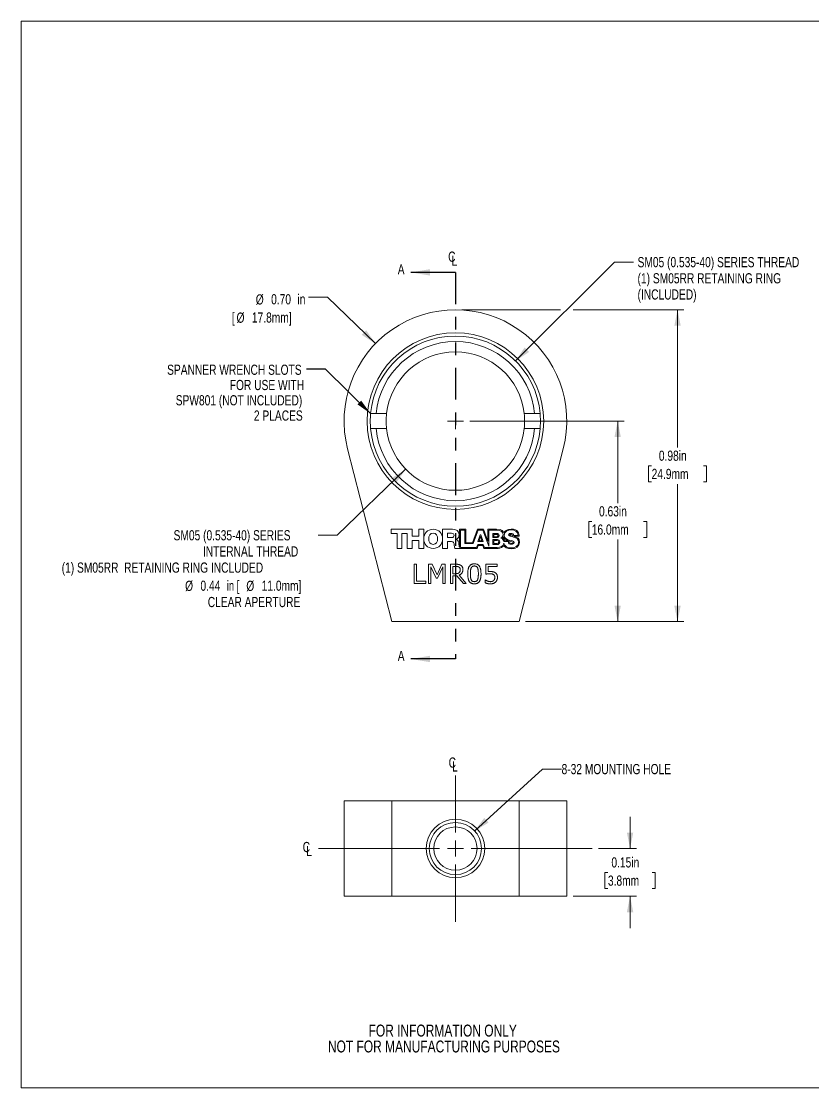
# Model space of a CAD drawing. Header units: inches. Extents: x 0.1 to 10.9, y 0.1 to 8.4.
# Drawn here: x 0.06 to 6.28, y 0.06 to 8.44 of the extents above; entities that cross this region are included whole.
import ezdxf

# ---------------------------------------------------------------- set-up
doc = ezdxf.new("R2010")
doc.units = ezdxf.units.IN
doc.header["$MEASUREMENT"] = 0
doc.linetypes.add('PHANTOM', pattern=[0.5, 0.25, -0.05, 0.05, -0.05, 0.05, -0.05])
doc.styles.add('SLDTEXTSTYLE0', font='TXT', dxfattribs={"width": 0.75})
doc.styles.add('SLDTEXTSTYLE3', font='TXT', dxfattribs={"width": 0.6875})
doc.dimstyles.new('SLDDIMSTYLE0', dxfattribs={"dimtxt": 0.08, "dimasz": 0.125, "dimexe": 0, "dimexo": 0.0625, "dimgap": 0.02, "dimtad": 0, "dimtih": 1, "dimtoh": 1, "dimlfac": 0.4, "dimrnd": 1e-09, "dimdsep": 46, "dimtxsty": 'SLDTEXTSTYLE0', "dimsah": 1, "dimcen": 0.09, "dimadec": 0, "dimazin": 2, "dimtfac": 1, "dimtofl": 0, "dimtmove": 0, "dimatfit": 3, "dimfxl": 1, "dimfrac": 2, "dimtolj": 1, "dimtzin": 12, "dimarcsym": 0})
doc.dimstyles.new('SLDDIMSTYLE1', dxfattribs={"dimtxt": 0.08, "dimasz": 0.125, "dimexe": 0, "dimexo": 0.0625, "dimgap": 0.02, "dimtad": 0, "dimtih": 1, "dimtoh": 1, "dimlfac": 0.4, "dimrnd": 1e-09, "dimzin": 12, "dimdsep": 46, "dimtxsty": 'SLDTEXTSTYLE0', "dimsah": 1, "dimcen": 0, "dimadec": 0, "dimazin": 3, "dimtfac": 1, "dimtofl": 0, "dimtmove": 0, "dimatfit": 3, "dimfxl": 1, "dimfrac": 2, "dimtolj": 1, "dimtzin": 12, "dimarcsym": 0})
doc.dimstyles.new('SLDDIMSTYLE2', dxfattribs={"dimtxt": 0.08, "dimasz": 0.125, "dimexe": 0, "dimexo": 0.0625, "dimgap": 0.02, "dimtad": 0, "dimtih": 1, "dimtoh": 1, "dimlfac": 0.4, "dimrnd": 1e-09, "dimzin": 0, "dimdsep": 46, "dimtxsty": 'SLDTEXTSTYLE0', "dimsah": 1, "dimcen": 0, "dimadec": 0, "dimazin": 0, "dimtfac": 1, "dimtofl": 0, "dimtmove": 0, "dimatfit": 3, "dimfxl": 1, "dimfrac": 2, "dimtolj": 1, "dimtzin": 12, "dimarcsym": 0})
doc.dimstyles.new('SLDDIMSTYLE3', dxfattribs={"dimtxt": 0.08, "dimasz": 0.125, "dimexe": 0, "dimexo": 0.0625, "dimgap": 0.02, "dimtad": 0, "dimtih": 1, "dimtoh": 1, "dimlfac": 0.4, "dimrnd": 1e-09, "dimdsep": 46, "dimtxsty": 'SLDTEXTSTYLE0', "dimsah": 1, "dimcen": 0, "dimadec": 0, "dimazin": 2, "dimtfac": 1, "dimtofl": 0, "dimtmove": 0, "dimatfit": 3, "dimfxl": 1, "dimfrac": 2, "dimtolj": 1, "dimtzin": 12, "dimarcsym": 0})
doc.dimstyles.new('SLDDIMSTYLE4', dxfattribs={"dimtxt": 0.18, "dimasz": 0.125, "dimexe": 0, "dimexo": 0.0625, "dimgap": 0, "dimtad": 0, "dimtih": 1, "dimtoh": 1, "dimdec": 0, "dimrnd": 1e-09, "dimzin": 0, "dimdsep": 46, "dimtxsty": 'Standard', "dimsah": 1, "dimcen": 0.09, "dimadec": 0, "dimazin": 0, "dimtfac": 0.125, "dimtdec": 0, "dimtofl": 0, "dimtmove": 0, "dimatfit": 3, "dimfxl": 1, "dimfrac": 2, "dimtolj": 1, "dimtzin": 0, "dimarcsym": 0})
doc.dimstyles.new('SLDDIMSTYLE5', dxfattribs={"dimtxt": 0.08, "dimasz": 0.125, "dimexe": 0, "dimexo": 0.0625, "dimgap": 0.02, "dimtad": 0, "dimtih": 1, "dimtoh": 1, "dimlfac": 0.4, "dimrnd": 1e-09, "dimzin": 12, "dimdsep": 46, "dimtxsty": 'SLDTEXTSTYLE0', "dimsah": 1, "dimcen": 0, "dimadec": 0, "dimazin": 3, "dimtfac": 1, "dimtofl": 0, "dimtmove": 0, "dimatfit": 3, "dimfxl": 1, "dimfrac": 2, "dimtolj": 1, "dimtzin": 12, "dimarcsym": 0})
doc.dimstyles.new('SLDDIMSTYLE6', dxfattribs={"dimtxt": 0.08, "dimasz": 0.125, "dimexe": 0, "dimexo": 0.0625, "dimgap": 0.02, "dimtad": 0, "dimtih": 1, "dimtoh": 1, "dimlfac": 0.4, "dimrnd": 1e-09, "dimdsep": 46, "dimtxsty": 'SLDTEXTSTYLE0', "dimsah": 1, "dimcen": 0.09, "dimadec": 0, "dimazin": 2, "dimtfac": 1, "dimtmove": 0, "dimatfit": 0, "dimfxl": 1, "dimfrac": 2, "dimtolj": 1, "dimtzin": 12, "dimarcsym": 0})

# ---------------------------------------------------------------- blocks, each defined once
blk = doc.blocks.new('SW_NOTE_2')
at = {"color": 0, "linetype": 'Continuous', "lineweight": 0, "char_height": 0.09375, "attachment_point": 2, "style": 'SLDTEXTSTYLE0'}
for s, insert in [('FOR INFORMATION ONLY', (0.7397, 0.1209)), ('NOT FOR MANUFACTURING PURPOSES', (0.7493, -0.0041))]:
    blk.add_mtext(s, dxfattribs=dict(at, insert=insert))
blk = doc.blocks.new('_D')
at = {"color": 8, "linetype": 'Continuous', "lineweight": 0}
for p, q in [((3.583, 5.2981), (4.7955, 5.2981)), ((4.7455, 5.2981), (4.7455, 4.6545)), ((4.5421, 4.51), (4.5177, 4.51)), ((4.5177, 4.51), (4.5177, 4.383)), ((4.949, 4.51), (4.9733, 4.51)), ((4.9733, 4.51), (4.9733, 4.383)), ((4.5177, 4.383), (4.5421, 4.383)), ((4.7455, 3.7231), (4.7455, 4.3668)), ((4.9733, 4.383), (4.949, 4.383)), ((4.0205, 3.7231), (4.7955, 3.7231))]:
    blk.add_line(p, q, dxfattribs=at)
for points in [[(4.7455, 5.2981), (4.7205, 5.1731), (4.7705, 5.1731)], [(4.7455, 3.7231), (4.7705, 3.8481), (4.7205, 3.8481)]]:
    blk.add_solid(points, dxfattribs=at)
at = {"color": 8, "linetype": 'Continuous', "lineweight": 0, "char_height": 0.08, "attachment_point": 1, "style": 'SLDTEXTSTYLE0'}
for s, insert in [('0.63in', (4.5989, 4.6294)), ('16.0mm', (4.5421, 4.4862))]:
    blk.add_mtext(s, dxfattribs=dict(at, insert=insert))
blk = doc.blocks.new('_D_1')
at = {"color": 8, "linetype": 'Continuous', "lineweight": 0}
for p, q in [((3.5205, 6.1731), (4.2955, 6.1731)), ((4.3955, 6.1731), (5.2655, 6.1731)), ((5.2155, 6.1731), (5.2155, 5.0915)), ((5.0121, 4.947), (4.9877, 4.947)), ((4.9877, 4.947), (4.9877, 4.82)), ((5.419, 4.947), (5.4433, 4.947)), ((5.4433, 4.947), (5.4433, 4.82)), ((4.9877, 4.82), (5.0121, 4.82)), ((5.2155, 3.7231), (5.2155, 4.8038)), ((5.4433, 4.82), (5.419, 4.82)), ((4.0205, 3.7231), (5.2655, 3.7231))]:
    blk.add_line(p, q, dxfattribs=at)
for points in [[(5.2155, 6.1731), (5.1905, 6.0481), (5.2405, 6.0481)], [(5.2155, 3.7231), (5.2405, 3.8481), (5.1905, 3.8481)]]:
    blk.add_solid(points, dxfattribs=at)
at = {"color": 8, "linetype": 'Continuous', "lineweight": 0, "char_height": 0.08, "attachment_point": 1, "style": 'SLDTEXTSTYLE0'}
for s, insert in [('0.98in', (5.0689, 5.0664)), ('24.9mm', (5.0121, 4.9231))]:
    blk.add_mtext(s, dxfattribs=dict(at, insert=insert))
blk = doc.blocks.new('_D_2')
at = {"color": 8, "linetype": 'Continuous', "lineweight": 0}
for p, q in [((3.9434, 5.771), (4.7204, 6.548)), ((4.7204, 6.548), (4.8704, 6.548))]:
    blk.add_line(p, q, dxfattribs=at)
blk.add_solid([(3.9434, 5.771), (4.0494, 5.8417), (4.0141, 5.8771)], dxfattribs=at)
at = {"color": 8, "linetype": 'Continuous', "lineweight": 0, "char_height": 0.08, "attachment_point": 1, "style": 'SLDTEXTSTYLE0'}
for s, insert in [('SM05 (0.535-40) SERIES THREAD', (4.9016, 6.5876)), ('(1) SM05RR RETAINING RING', (4.9016, 6.4606)), ('(INCLUDED)', (4.9016, 6.3336))]:
    blk.add_mtext(s, dxfattribs=dict(at, insert=insert))
blk = doc.blocks.new('_D_3')
at = {"color": 8, "linetype": 'Continuous', "lineweight": 0}
for p, q in [((2.4659, 6.2715), (2.3159, 6.2715)), ((2.8421, 5.907), (2.4659, 6.2715))]:
    blk.add_line(p, q, dxfattribs=at)
blk.add_solid([(2.8421, 5.907), (2.7697, 6.0119), (2.7349, 5.976)], dxfattribs=at)
at = {"color": 8, "linetype": 'Continuous', "lineweight": 0, "char_height": 0.08, "attachment_point": 1, "style": 'SLDTEXTSTYLE0'}
for s, insert in [('%%c', (1.902, 6.2946)), ('0.70', (2.0227, 6.2959)), ('in', (2.2296, 6.2959)), ('[', (1.7135, 6.1524)), ('%%c', (1.7509, 6.1512)), ('17.8mm]', (1.8716, 6.1524))]:
    blk.add_mtext(s, dxfattribs=dict(at, insert=insert))
blk = doc.blocks.new('_D_4')
at = {"color": 8, "linetype": 'Continuous', "lineweight": 0}
for p, q in [((3.0795, 4.9203), (2.5426, 4.4014)), ((2.5426, 4.4014), (2.3926, 4.4014))]:
    blk.add_line(p, q, dxfattribs=at)
blk.add_solid([(3.0795, 4.9203), (2.9722, 4.8514), (3.007, 4.8155)], dxfattribs=at)
at = {"color": 8, "linetype": 'Continuous', "lineweight": 0, "char_height": 0.08, "attachment_point": 1}
for s, insert, style in [('SM05 (0.535-40) SERIES', (1.2562, 4.4411), 'SLDTEXTSTYLE0'), ('INTERNAL THREAD', (1.487, 4.3141), 'SLDTEXTSTYLE0'), ('(1) SM05RR  RETAINING RING INCLUDED', (0.3773, 4.1871), 'SLDTEXTSTYLE0'), ('%%c', (1.3467, 4.0436), 'SLDTEXTSTYLE0'), ('0.44', (1.4673, 4.0448), 'SLDTEXTSTYLE0'), ('in [', (1.6742, 4.0448), 'SLDTEXTSTYLE3'), ('%%c', (1.8276, 4.0436), 'SLDTEXTSTYLE0'), ('11.0mm]', (1.9482, 4.0448), 'SLDTEXTSTYLE0'), ('CLEAR APERTURE', (1.5249, 3.9166), 'SLDTEXTSTYLE0')]:
    blk.add_mtext(s, dxfattribs=dict(at, insert=insert, style=style))
blk = doc.blocks.new('SW_SYMBOL_MOD_CL')
at = {"color": 0, "linetype": 'Continuous', "lineweight": 0, "char_height": 30.8, "attachment_point": 5, "style": 'SLDTEXTSTYLE0'}
for s, insert in [('C', (15.7, 23.6)), ('L', (23.6, 11.8))]:
    blk.add_mtext(s, dxfattribs=dict(at, insert=insert))
blk = doc.blocks.new('SW_NOTE_3')
at = {"color": 0, "linetype": 'Continuous', "lineweight": 0, "char_height": 0.08, "attachment_point": 3, "style": 'SLDTEXTSTYLE0'}
for s, insert in [('SPANNER WRENCH SLOTS', (-0.0382, 0.0347)), ('FOR USE WITH', (-0.0186, -0.0853)), ('SPW801 (NOT INCLUDED)', (-0.0332, -0.2053)), ('2 PLACES', (-0.0296, -0.3253))]:
    blk.add_mtext(s, dxfattribs=dict(at, insert=insert))
blk = doc.blocks.new('SW_CENTERMARKSYMBOL_0')
at = {"color": 0, "linetype": 'Continuous', "lineweight": 0}
for q in [(-0.0625, 0), (0, 0.0625), (0, -0.0625), (0.0625, 0)]:
    blk.add_line((0, 0), q, dxfattribs=at)
blk = doc.blocks.new('_D_5')
at = {"color": 8, "linetype": 'Continuous', "lineweight": 0}
for p, q in [((3.6219, 2.0774), (4.1546, 2.5641)), ((4.1546, 2.5641), (4.3046, 2.5641))]:
    blk.add_line(p, q, dxfattribs=at)
blk.add_solid([(3.6219, 2.0774), (3.731, 2.1432), (3.6973, 2.1801)], dxfattribs=at)
at = {"color": 8, "linetype": 'Continuous', "lineweight": 0, "insert": (4.3046, 2.6037), "char_height": 0.08, "attachment_point": 1, "style": 'SLDTEXTSTYLE0'}
blk.add_mtext('8-32 MOUNTING HOLE', dxfattribs=at)
blk = doc.blocks.new('_D_6')
at = {"color": 8, "linetype": 'Continuous', "lineweight": 0}
for p, q in [((4.8428, 1.9391), (4.8428, 2.1891)), ((4.5955, 1.9391), (4.8928, 1.9391)), ((4.6689, 1.751), (4.6445, 1.751)), ((4.6445, 1.751), (4.6445, 1.624)), ((5.0167, 1.751), (5.0411, 1.751)), ((5.0411, 1.751), (5.0411, 1.624)), ((4.6445, 1.624), (4.6689, 1.624)), ((5.0411, 1.624), (5.0167, 1.624)), ((4.3955, 1.5641), (4.8928, 1.5641)), ((4.8428, 1.5641), (4.8428, 1.3141))]:
    blk.add_line(p, q, dxfattribs=at)
for points in [[(4.8428, 1.9391), (4.8678, 2.0641), (4.8178, 2.0641)], [(4.8428, 1.5641), (4.8178, 1.4391), (4.8678, 1.4391)]]:
    blk.add_solid(points, dxfattribs=at)
at = {"color": 8, "linetype": 'Continuous', "lineweight": 0, "char_height": 0.08, "attachment_point": 1, "style": 'SLDTEXTSTYLE0'}
for s, insert in [('0.15in', (4.6962, 1.8703)), ('3.8mm', (4.6689, 1.7271))]:
    blk.add_mtext(s, dxfattribs=dict(at, insert=insert))
blk = doc.blocks.new('SW_CENTERMARKSYMBOL_1')
at = {"color": 0, "linetype": 'Continuous', "lineweight": 0}
for p, q in [((0, 0.125), (0, 0.575)), ((-0.125, 0), (-1.075, 0)), ((0, 0), (-0.0625, 0)), ((0, 0), (0, 0.0625)), ((0, 0), (0, -0.0625)), ((0, 0), (0.0625, 0)), ((0.125, 0), (1.075, 0)), ((0, -0.125), (0, -0.575))]:
    blk.add_line(p, q, dxfattribs=at)

msp = doc.modelspace()

# ---------------------------------------------------------------- linework, layer by layer
at = {"color": 7, "linetype": 'Continuous', "lineweight": 0}
for p, q in [((0.06, 8.44), (10.94, 8.44)), ((0.06, 8.44), (0.06, 0.06)), ((2.8478, 5.3569), (2.8043, 5.3569)), ((2.9299, 5.3569), (2.8478, 5.3569)), ((4.0932, 5.3569), (4.0111, 5.3569)), ((4.1367, 5.3569), (4.0932, 5.3569)), ((2.8043, 5.2394), (2.8478, 5.2394)), ((2.8478, 5.2394), (2.9299, 5.2394)), ((4.0111, 5.2394), (4.0932, 5.2394)), ((4.0932, 5.2394), (4.1367, 5.2394)), ((2.6228, 5.0811), (2.9705, 3.7231)), ((3.9705, 3.7231), (4.3182, 5.0811)), ((2.9667, 4.4481), (3.1308, 4.4481)), ((2.9667, 4.4145), (2.9667, 4.4481)), ((3.1308, 4.4481), (3.1308, 4.3935)), ((3.1824, 4.3935), (3.1824, 4.4481)), ((3.1824, 4.4481), (3.2217, 4.4481)), ((3.2217, 4.4481), (3.2217, 4.2981)), ((3.3701, 4.4481), (3.4469, 4.4481)), ((3.3701, 4.2981), (3.3701, 4.4481)), ((3.5529, 4.4481), (3.5019, 4.4481)), ((3.5019, 4.4481), (3.5019, 4.3052)), ((3.5529, 4.3413), (3.5529, 4.4481)), ((3.6453, 4.4481), (3.6049, 4.3413)), ((3.6916, 4.4481), (3.6453, 4.4481)), ((3.7262, 4.3547), (3.6916, 4.4481)), ((3.7924, 4.4481), (3.7262, 4.4481)), ((3.7262, 4.4481), (3.7262, 4.3547)), ((3.0116, 4.4145), (2.9667, 4.4145)), ((3.0116, 4.2981), (3.0116, 4.4145)), ((3.0508, 4.4145), (3.0508, 4.2981)), ((3.0915, 4.4145), (3.0508, 4.4145)), ((3.0915, 4.2981), (3.0915, 4.4145)), ((3.1308, 4.3935), (3.1824, 4.3935)), ((3.1308, 4.3599), (3.1308, 4.2981)), ((3.1824, 4.3599), (3.1308, 4.3599)), ((3.1824, 4.2981), (3.1824, 4.3599)), ((3.4094, 4.417), (3.4094, 4.3832)), ((3.4406, 4.417), (3.4094, 4.417)), ((3.4094, 4.3832), (3.4423, 4.3832)), ((3.476, 4.3683), (3.476, 4.3679)), ((3.5098, 4.3053), (3.5098, 4.4407)), ((3.5098, 4.4407), (3.5452, 4.4407)), ((3.5452, 4.4407), (3.5452, 4.336)), ((3.6101, 4.336), (3.6495, 4.4407)), ((3.665, 4.405), (3.6473, 4.3509)), ((3.6495, 4.4407), (3.6854, 4.4407)), ((3.6674, 4.3908), (3.6568, 4.3581)), ((3.6568, 4.3581), (3.6776, 4.3581)), ((3.665, 4.405), (3.6705, 4.405)), ((3.6776, 4.3581), (3.6674, 4.3908)), ((3.6705, 4.405), (3.6876, 4.3509)), ((3.6854, 4.4407), (3.7332, 4.3145)), ((3.7332, 4.3145), (3.7332, 4.4407)), ((3.7332, 4.4407), (3.7966, 4.4407)), ((3.7654, 4.4152), (3.7968, 4.4152)), ((3.7654, 4.3824), (3.7654, 4.4152)), ((3.7968, 4.3824), (3.7654, 4.3824)), ((3.7654, 4.3667), (3.8003, 4.3667)), ((3.7654, 4.3667), (3.7654, 4.3289)), ((3.7983, 4.3597), (3.7721, 4.3597)), ((3.7721, 4.3597), (3.7721, 4.3354)), ((3.7723, 4.408), (3.7723, 4.3891)), ((3.7942, 4.408), (3.7723, 4.408)), ((3.7723, 4.3891), (3.7942, 4.3891)), ((3.9629, 4.4001), (3.9276, 4.4001)), ((3.9292, 4.3926), (3.9705, 4.3928)), ((3.0508, 4.2981), (3.0116, 4.2981)), ((3.1308, 4.2981), (3.0915, 4.2981)), ((3.2217, 4.2981), (3.1824, 4.2981)), ((3.4094, 4.2981), (3.3701, 4.2981)), ((3.4094, 4.3528), (3.4094, 4.2981)), ((3.4391, 4.3528), (3.4094, 4.3528)), ((3.6403, 4.2981), (3.4655, 4.2981)), ((3.6351, 4.3053), (3.5098, 4.3053)), ((3.5452, 4.336), (3.6101, 4.336)), ((3.6049, 4.3413), (3.5529, 4.3413)), ((3.6454, 4.3282), (3.6351, 4.3053)), ((3.6403, 4.2981), (3.6492, 4.3203)), ((3.6892, 4.3282), (3.6454, 4.3282)), ((3.6876, 4.3509), (3.6473, 4.3509)), ((3.6492, 4.3203), (3.6856, 4.3203)), ((3.6856, 4.3203), (3.6941, 4.2981)), ((3.6993, 4.3052), (3.6892, 4.3282)), ((3.6941, 4.2981), (3.8061, 4.2981)), ((3.7983, 4.3052), (3.6993, 4.3052)), ((3.8003, 4.3289), (3.7654, 4.3289)), ((3.7721, 4.3354), (3.7983, 4.3354)), ((3.851, 4.3511), (3.8847, 4.3511)), ((3.8897, 4.3574), (3.8556, 4.3574)), ((3.1458, 4.1731), (3.1648, 4.1731)), ((3.1458, 4.0231), (3.1458, 4.1731)), ((3.1648, 4.1731), (3.1648, 4.0402)), ((3.2597, 4.1731), (3.2871, 4.1731)), ((3.2597, 4.0231), (3.2597, 4.1731)), ((3.2787, 4.1525), (3.2787, 4.0231)), ((3.3193, 4.0649), (3.2787, 4.1525)), ((3.2871, 4.1731), (3.3263, 4.09)), ((3.3263, 4.09), (3.3642, 4.1731)), ((3.3718, 4.1525), (3.3309, 4.0649)), ((3.3642, 4.1731), (3.3908, 4.1731)), ((3.3718, 4.0231), (3.3718, 4.1525)), ((3.3908, 4.1731), (3.3908, 4.0231)), ((3.4325, 4.1731), (3.4739, 4.1731)), ((3.4325, 4.0231), (3.4325, 4.1731)), ((3.4747, 4.1561), (3.4515, 4.1561)), ((3.4515, 4.1561), (3.4515, 4.0991)), ((3.7097, 4.1731), (3.799, 4.1731)), ((3.7097, 4.0953), (3.7097, 4.1731)), ((3.7287, 4.1561), (3.7287, 4.1154)), ((3.799, 4.1561), (3.7287, 4.1561)), ((3.799, 4.1731), (3.799, 4.1561)), ((3.2389, 4.0231), (3.1458, 4.0231)), ((3.1648, 4.0402), (3.2389, 4.0402)), ((3.2389, 4.0402), (3.2389, 4.0231)), ((3.2787, 4.0231), (3.2597, 4.0231)), ((3.3309, 4.0649), (3.3193, 4.0649)), ((3.3908, 4.0231), (3.3718, 4.0231)), ((3.4515, 4.0231), (3.4325, 4.0231)), ((3.4515, 4.0991), (3.4715, 4.0991)), ((3.4515, 4.082), (3.4515, 4.0231)), ((3.4828, 4.082), (3.4515, 4.082)), ((3.5331, 4.0231), (3.4828, 4.082)), ((3.4994, 4.088), (3.5559, 4.0231)), ((3.5559, 4.0231), (3.5331, 4.0231)), ((3.704, 4.0497), (3.7054, 4.0497)), ((3.704, 4.0282), (3.704, 4.0497)), ((2.9705, 3.7231), (3.9705, 3.7231)), ((2.5955, 2.3141), (2.5955, 1.5641)), ((2.5955, 2.3141), (2.6228, 2.3141)), ((2.6228, 2.3141), (2.9705, 2.3141)), ((2.9705, 1.5641), (2.9705, 2.3141)), ((2.9705, 2.3141), (3.9705, 2.3141)), ((3.9705, 1.5641), (3.9705, 2.3141)), ((3.9705, 2.3141), (4.3182, 2.3141)), ((4.3182, 2.3141), (4.3455, 2.3141)), ((4.3455, 1.5641), (4.3455, 2.3141)), ((2.5955, 1.5641), (2.6228, 1.5641)), ((2.6228, 1.5641), (2.9705, 1.5641)), ((2.9705, 1.5641), (3.9705, 1.5641)), ((3.9705, 1.5641), (4.3182, 1.5641)), ((4.3182, 1.5641), (4.3455, 1.5641)), ((10.94, 0.06), (0.06, 0.06))]:
    msp.add_line(p, q, dxfattribs=at)
at = {"color": 7, "linetype": 'Continuous', "lineweight": 30}
for p, q in [((3.4705, 6.4671), (3.1205, 6.4671)), ((3.4705, 3.4291), (3.1205, 3.4291))]:
    msp.add_line(p, q, dxfattribs=at)
at = {"color": 7, "linetype": 'PHANTOM', "lineweight": 30}
msp.add_line((3.4705, 6.4671), (3.4705, 3.4291), dxfattribs=at)
at = {"color": 7, "linetype": 'Continuous', "lineweight": 0, "flags": 128}
for points in [[(4.1393, 5.2981), (4.1372, 5.3506), (4.1367, 5.3569)], [(4.1367, 5.2392), (4.1372, 5.2457), (4.1393, 5.2981)]]:
    msp.add_lwpolyline(points, dxfattribs=at)
at = {"color": 7, "linetype": 'Continuous', "lineweight": 0}
for centre, radius in [((3.4705, 5.2981), 0.6938), ((3.4705, 1.9391), 0.23), ((3.4705, 1.9391), 0.205), ((3.4705, 1.9391), 0.17)]:
    msp.add_circle(centre, radius, dxfattribs=at)
for radius, start, end in [(0.875, 345.63999, 194.36001), (0.6688, 5.03996, 174.96004), (0.6254, 5.38989, 174.61011), (0.5437, 6.20269, 173.79731), (0.6687, 174.96004, 185.03996), (0.5437, 173.79731, 186.20269), (0.5437, 353.79731, 6.20269), (0.6688, 185.03996, 354.96004), (0.6254, 185.38989, 354.61011), (0.5437, 186.20269, 353.79731)]:
    msp.add_arc((3.4705, 5.2981), radius, start, end, dxfattribs=at)
for points in [[(3.2219, 4.3733), (3.2231, 4.4151), (3.2495, 4.4481), (3.2957, 4.4481)], [(3.2957, 4.4481), (3.342, 4.4482), (3.3687, 4.4152), (3.37, 4.3731)], [(3.4469, 4.4481), (3.4735, 4.4481), (3.4996, 4.4362), (3.4996, 4.4059)], [(3.8507, 4.421), (3.8444, 4.4331), (3.8406, 4.4481), (3.7924, 4.4481)], [(3.9081, 4.4496), (3.8742, 4.4496), (3.8574, 4.4331), (3.8507, 4.421)], [(3.8534, 4.4025), (3.8534, 4.432), (3.8832, 4.4435), (3.9086, 4.4435)], [(3.9705, 4.3928), (3.9705, 4.4146), (3.9662, 4.4496), (3.9081, 4.4496)], [(3.9086, 4.4435), (3.9356, 4.4435), (3.9627, 4.4305), (3.9629, 4.4001)], [(3.296, 4.2981), (3.2496, 4.2982), (3.2231, 4.3313), (3.2219, 4.3733)], [(3.2957, 4.4178), (3.2704, 4.4178), (3.2607, 4.3956), (3.2607, 4.3733)], [(3.2607, 4.3733), (3.2607, 4.351), (3.2704, 4.3288), (3.2957, 4.3288)], [(3.3307, 4.3733), (3.3307, 4.3956), (3.321, 4.4178), (3.2957, 4.4178)], [(3.2957, 4.3288), (3.321, 4.3288), (3.3307, 4.351), (3.3307, 4.3733)], [(3.37, 4.3731), (3.3687, 4.3312), (3.3422, 4.2982), (3.296, 4.2981)], [(3.4604, 4.4008), (3.4604, 4.412), (3.4516, 4.417), (3.4406, 4.417)], [(3.4423, 4.3832), (3.4541, 4.3832), (3.4604, 4.3895), (3.4604, 4.4008)], [(3.4996, 4.4059), (3.4996, 4.3897), (3.4918, 4.3744), (3.476, 4.3683)], [(3.476, 4.3679), (3.4921, 4.3641), (3.4967, 4.3463), (3.498, 4.332)], [(3.8058, 4.3985), (3.8058, 4.4056), (3.8002, 4.408), (3.7942, 4.408)], [(3.7942, 4.3891), (3.7991, 4.3891), (3.8058, 4.3914), (3.8058, 4.3985)], [(3.7966, 4.4407), (3.82, 4.4411), (3.8456, 4.435), (3.8456, 4.4069)], [(3.7968, 4.4152), (3.8054, 4.4152), (3.8134, 4.4111), (3.8134, 4.3987)], [(3.8134, 4.3987), (3.8134, 4.3865), (3.8038, 4.3824), (3.7968, 4.3824)], [(3.8122, 4.3474), (3.8122, 4.3567), (3.8054, 4.3597), (3.7983, 4.3597)], [(3.8003, 4.3667), (3.8098, 4.3667), (3.8187, 4.362), (3.8187, 4.3477)], [(3.8456, 4.4069), (3.8456, 4.3948), (3.8384, 4.3849), (3.8278, 4.3796)], [(3.8278, 4.3796), (3.8411, 4.3758), (3.8497, 4.3648), (3.851, 4.3511)], [(3.8411, 4.3802), (3.8439, 4.3835), (3.8481, 4.3868), (3.8495, 4.3923)], [(3.8556, 4.3574), (3.8556, 4.3676), (3.8467, 4.3765), (3.8411, 4.3802)], [(3.8495, 4.3923), (3.8495, 4.3765), (3.8644, 4.3644), (3.8831, 4.3592)], [(3.8931, 4.3636), (3.8737, 4.369), (3.8534, 4.3777), (3.8534, 4.4025)], [(3.8831, 4.3592), (3.8853, 4.3586), (3.8875, 4.358), (3.8897, 4.3574)], [(3.9058, 4.4163), (3.8982, 4.4163), (3.8887, 4.4137), (3.8887, 4.4048)], [(3.8887, 4.4048), (3.8887, 4.3944), (3.9082, 4.3925), (3.928, 4.387)], [(3.932, 4.3439), (3.932, 4.3558), (3.9126, 4.3581), (3.8931, 4.3636)], [(3.8963, 4.4045), (3.8963, 4.4063), (3.9045, 4.4075), (3.9085, 4.4073)], [(3.9202, 4.3949), (3.9014, 4.3997), (3.8963, 4.4005), (3.8963, 4.4045)], [(3.9276, 4.4001), (3.9282, 4.4123), (3.9166, 4.4163), (3.9058, 4.4163)], [(3.9085, 4.4073), (3.9165, 4.4071), (3.9191, 4.4055), (3.9199, 4.4006)], [(3.9199, 4.4006), (3.9202, 4.3986), (3.9202, 4.3975), (3.9202, 4.3949)], [(3.928, 4.387), (3.9475, 4.3815), (3.9673, 4.3725), (3.9673, 4.3481)], [(3.9302, 4.3924), (3.9298, 4.3925), (3.9295, 4.3925), (3.9292, 4.3926)], [(3.9743, 4.3451), (3.9743, 4.3747), (3.9573, 4.3852), (3.9302, 4.3924)], [(3.461, 4.3221), (3.46, 4.3372), (3.4575, 4.3528), (3.4391, 4.3528)], [(3.4655, 4.2981), (3.4621, 4.3032), (3.4615, 4.3179), (3.461, 4.3221)], [(3.498, 4.332), (3.4984, 4.3273), (3.4992, 4.3139), (3.5019, 4.3052)], [(3.7983, 4.3354), (3.8042, 4.3354), (3.8122, 4.3384), (3.8122, 4.3474)], [(3.8505, 4.34), (3.8469, 4.3142), (3.8249, 4.3052), (3.7983, 4.3052)], [(3.8187, 4.3477), (3.8187, 4.3336), (3.8081, 4.3289), (3.8003, 4.3289)], [(3.8061, 4.2981), (3.8261, 4.2985), (3.8448, 4.308), (3.8504, 4.3219)], [(3.8504, 4.3219), (3.8558, 4.308), (3.8746, 4.294), (3.9109, 4.294)], [(3.9082, 4.3011), (3.8807, 4.3011), (3.856, 4.3136), (3.8505, 4.34)], [(3.8847, 4.3511), (3.8855, 4.3352), (3.8953, 4.3301), (3.9103, 4.3301)], [(3.904, 4.3381), (3.8908, 4.3417), (3.8906, 4.349), (3.8906, 4.3571)], [(3.8906, 4.3571), (3.9073, 4.3523), (3.924, 4.3466), (3.9231, 4.3431)], [(3.9231, 4.3431), (3.9214, 4.3365), (3.9166, 4.3347), (3.904, 4.3381)], [(3.9673, 4.3481), (3.9673, 4.3138), (3.9381, 4.3011), (3.9082, 4.3011)], [(3.9103, 4.3301), (3.921, 4.3301), (3.932, 4.3339), (3.932, 4.3439)], [(3.9109, 4.294), (3.9473, 4.294), (3.9743, 4.316), (3.9743, 4.3451)]]:
    msp.add_open_spline(points, degree=3, dxfattribs=at)
for points, knots in [([(3.4715, 4.0991), (3.473, 4.0991), (3.4759, 4.0992), (3.4802, 4.0994), (3.4841, 4.1), (3.4878, 4.1007), (3.4912, 4.1017), (3.4943, 4.1031), (3.4972, 4.1048), (3.4989, 4.1063), (3.4997, 4.107)], [0, 0, 0, 0, 0.151332, 0.29307, 0.424794, 0.548705, 0.665672, 0.779017, 0.88959, 1, 1, 1, 1]), ([(3.4739, 4.1731), (3.4761, 4.1731), (3.4802, 4.1731), (3.486, 4.1728), (3.4913, 4.1722), (3.4961, 4.1715), (3.5006, 4.1704), (3.5047, 4.169), (3.5086, 4.1672), (3.5111, 4.1657), (3.5123, 4.165)], [0, 0, 0, 0, 0.161052, 0.308885, 0.442335, 0.563177, 0.676001, 0.785387, 0.893479, 1, 1, 1, 1]), ([(3.4988, 4.1508), (3.4981, 4.1512), (3.4966, 4.1522), (3.4941, 4.1533), (3.4914, 4.1542), (3.4886, 4.1549), (3.4855, 4.1555), (3.4821, 4.1558), (3.4785, 4.156), (3.476, 4.1561), (3.4747, 4.1561)], [0, 0, 0, 0, 0.105432, 0.212693, 0.325664, 0.442822, 0.566916, 0.701779, 0.845697, 1, 1, 1, 1]), ([(3.5085, 4.1308), (3.5084, 4.1319), (3.5084, 4.1339), (3.508, 4.1369), (3.5073, 4.1397), (3.5063, 4.1423), (3.505, 4.1448), (3.5033, 4.147), (3.5012, 4.1491), (3.4996, 4.1502), (3.4988, 4.1508)], [0, 0, 0, 0, 0.1356711, 0.2660336, 0.3888289, 0.508987, 0.6268375, 0.7465048, 0.8703605, 1, 1, 1, 1]), ([(3.5294, 4.132), (3.5293, 4.1307), (3.5293, 4.128), (3.5289, 4.1242), (3.5283, 4.1205), (3.5274, 4.117), (3.5263, 4.1136), (3.5249, 4.1104), (3.5233, 4.1074), (3.5214, 4.1046), (3.5193, 4.1019), (3.517, 4.0994), (3.5146, 4.0971), (3.5119, 4.0949), (3.5091, 4.0929), (3.506, 4.0911), (3.5028, 4.0894), (3.5005, 4.0885), (3.4994, 4.088)], [0, 0, 0, 0, 0.070383, 0.137949, 0.203489, 0.266812, 0.32894, 0.389635, 0.449566, 0.509405, 0.568823, 0.628206, 0.68792, 0.74831, 0.809318, 0.871253, 0.934651, 1, 1, 1, 1]), ([(3.4997, 4.107), (3.5004, 4.1077), (3.5018, 4.1091), (3.5036, 4.1116), (3.5051, 4.1141), (3.5064, 4.1168), (3.5073, 4.1198), (3.508, 4.1231), (3.5084, 4.1269), (3.5084, 4.1295), (3.5085, 4.1308)], [0, 0, 0, 0, 0.117034, 0.230355, 0.342686, 0.45476, 0.572663, 0.702231, 0.844647, 1, 1, 1, 1]), ([(3.5123, 4.165), (3.5136, 4.1641), (3.5161, 4.1624), (3.5195, 4.1592), (3.5225, 4.1558), (3.525, 4.152), (3.527, 4.1477), (3.5284, 4.1429), (3.5293, 4.1376), (3.5293, 4.1339), (3.5294, 4.132)], [0, 0, 0, 0, 0.12046, 0.237385, 0.353493, 0.469003, 0.587858, 0.714821, 0.851378, 1, 1, 1, 1]), ([(3.5673, 4.0981), (3.5674, 4.1013), (3.5675, 4.1076), (3.5681, 4.1167), (3.569, 4.1252), (3.5704, 4.133), (3.5722, 4.1401), (3.5743, 4.1466), (3.5769, 4.1524), (3.5799, 4.1576), (3.5833, 4.1622), (3.5871, 4.1662), (3.5915, 4.1695), (3.5962, 4.1723), (3.6014, 4.1744), (3.6071, 4.1758), (3.6132, 4.1768), (3.6174, 4.1769), (3.6196, 4.1769)], [0, 0, 0, 0, 0.090633, 0.175365, 0.25411, 0.327422, 0.395556, 0.458874, 0.517935, 0.572969, 0.625299, 0.676132, 0.726593, 0.777187, 0.828946, 0.88279, 0.939621, 1, 1, 1, 1]), ([(3.5942, 4.144), (3.5936, 4.1426), (3.5924, 4.1398), (3.5912, 4.1352), (3.5902, 4.13), (3.5894, 4.1243), (3.5889, 4.1182), (3.5885, 4.1117), (3.5883, 4.105), (3.5882, 4.1004), (3.5882, 4.0981)], [0, 0, 0, 0, 0.092933, 0.195519, 0.309146, 0.433137, 0.565429, 0.704474, 0.849092, 1, 1, 1, 1]), ([(3.6196, 4.1599), (3.618, 4.1598), (3.6152, 4.1597), (3.611, 4.159), (3.6073, 4.1577), (3.6039, 4.156), (3.6009, 4.1537), (3.5983, 4.1509), (3.596, 4.1477), (3.5948, 4.1453), (3.5942, 4.144)], [0, 0, 0, 0, 0.141373, 0.271633, 0.394112, 0.510434, 0.625792, 0.743398, 0.867888, 1, 1, 1, 1]), ([(3.6196, 4.1769), (3.6217, 4.1769), (3.626, 4.1768), (3.6321, 4.1759), (3.6378, 4.1743), (3.6431, 4.1722), (3.6479, 4.1694), (3.6522, 4.166), (3.656, 4.162), (3.6594, 4.1573), (3.6623, 4.1521), (3.6649, 4.1462), (3.667, 4.1397), (3.6688, 4.1327), (3.6701, 4.1249), (3.6711, 4.1166), (3.6716, 4.1076), (3.6717, 4.1014), (3.6718, 4.0982)], [0, 0, 0, 0, 0.061036, 0.118511, 0.173126, 0.225335, 0.276156, 0.326657, 0.377975, 0.430897, 0.48637, 0.545676, 0.608755, 0.676741, 0.749317, 0.827378, 0.910864, 1, 1, 1, 1]), ([(3.6448, 4.1442), (3.6442, 4.1454), (3.643, 4.1478), (3.6407, 4.151), (3.6381, 4.1537), (3.6352, 4.156), (3.6319, 4.1578), (3.6282, 4.159), (3.624, 4.1597), (3.6211, 4.1598), (3.6196, 4.1599)], [0, 0, 0, 0, 0.130234, 0.253324, 0.370505, 0.485287, 0.600872, 0.723431, 0.855641, 1, 1, 1, 1]), ([(3.6509, 4.0982), (3.6509, 4.1007), (3.6508, 4.1055), (3.6506, 4.1124), (3.6502, 4.1189), (3.6497, 4.1248), (3.6489, 4.1303), (3.6478, 4.1353), (3.6466, 4.14), (3.6454, 4.1428), (3.6448, 4.1442)], [0, 0, 0, 0, 0.159651, 0.308566, 0.446193, 0.573969, 0.692158, 0.802057, 0.904099, 1, 1, 1, 1]), ([(3.7287, 4.1154), (3.7302, 4.1155), (3.7332, 4.1158), (3.7376, 4.116), (3.7417, 4.1161), (3.7443, 4.1162), (3.7455, 4.1162)], [0, 0, 0, 0, 0.263732, 0.530514, 0.784727, 1, 1, 1, 1]), ([(3.7455, 4.1162), (3.7475, 4.1162), (3.7513, 4.1161), (3.7569, 4.1157), (3.7621, 4.1151), (3.7669, 4.1142), (3.7715, 4.1129), (3.7758, 4.1113), (3.78, 4.1093), (3.7826, 4.1076), (3.7839, 4.1068)], [0, 0, 0, 0, 0.147901, 0.286494, 0.4169, 0.538123, 0.654717, 0.770069, 0.884478, 1, 1, 1, 1]), ([(3.7839, 4.1068), (3.7852, 4.1058), (3.7878, 4.1039), (3.7911, 4.1005), (3.7941, 4.0966), (3.7966, 4.0924), (3.7986, 4.0877), (3.7999, 4.0824), (3.8008, 4.0765), (3.8008, 4.0725), (3.8009, 4.0703)], [0, 0, 0, 0, 0.1158119, 0.2292765, 0.3432312, 0.4594974, 0.579885, 0.7093387, 0.848594, 1, 1, 1, 1]), ([(3.6196, 4.0193), (3.6174, 4.0194), (3.6131, 4.0195), (3.607, 4.0204), (3.6013, 4.0219), (3.596, 4.0241), (3.5912, 4.0268), (3.5869, 4.0301), (3.5831, 4.0341), (3.5797, 4.0387), (3.5768, 4.0439), (3.5742, 4.0497), (3.5721, 4.0562), (3.5704, 4.0633), (3.569, 4.0711), (3.568, 4.0795), (3.5675, 4.0886), (3.5674, 4.0948), (3.5673, 4.0981)], [0, 0, 0, 0, 0.060973, 0.118388, 0.172874, 0.22467, 0.275401, 0.32568, 0.376549, 0.428972, 0.484148, 0.542887, 0.606162, 0.674011, 0.747103, 0.82563, 0.909854, 1, 1, 1, 1]), ([(3.5882, 4.0981), (3.5882, 4.0955), (3.5883, 4.0907), (3.5885, 4.0838), (3.5888, 4.0775), (3.5893, 4.0718), (3.59, 4.0666), (3.591, 4.0616), (3.5923, 4.057), (3.5935, 4.0541), (3.594, 4.0526)], [0, 0, 0, 0, 0.164101, 0.314107, 0.45075, 0.57345, 0.686481, 0.794892, 0.899373, 1, 1, 1, 1]), ([(3.594, 4.0526), (3.5946, 4.0514), (3.5957, 4.0489), (3.598, 4.0457), (3.6005, 4.0428), (3.6034, 4.0405), (3.6068, 4.0386), (3.6106, 4.0373), (3.6149, 4.0366), (3.618, 4.0365), (3.6196, 4.0364)], [0, 0, 0, 0, 0.127944, 0.248237, 0.364445, 0.478579, 0.594718, 0.717963, 0.852139, 1, 1, 1, 1]), ([(3.6718, 4.0982), (3.6717, 4.095), (3.6717, 4.0886), (3.6711, 4.0794), (3.6701, 4.0709), (3.6687, 4.0631), (3.6669, 4.0559), (3.6648, 4.0494), (3.6622, 4.0436), (3.6592, 4.0384), (3.6557, 4.0339), (3.6519, 4.03), (3.6476, 4.0267), (3.6428, 4.024), (3.6376, 4.0219), (3.632, 4.0204), (3.6259, 4.0195), (3.6217, 4.0194), (3.6196, 4.0193)], [0, 0, 0, 0, 0.091407, 0.176641, 0.256162, 0.329703, 0.398133, 0.461415, 0.520191, 0.575095, 0.627122, 0.67773, 0.727609, 0.777901, 0.829631, 0.883445, 0.93993, 1, 1, 1, 1]), ([(3.6196, 4.0364), (3.6211, 4.0365), (3.624, 4.0366), (3.6281, 4.0373), (3.6319, 4.0386), (3.6353, 4.0403), (3.6382, 4.0425), (3.6408, 4.0453), (3.6431, 4.0486), (3.6443, 4.051), (3.6449, 4.0523)], [0, 0, 0, 0, 0.141458, 0.272712, 0.395264, 0.512481, 0.627909, 0.745586, 0.869079, 1, 1, 1, 1]), ([(3.6449, 4.0523), (3.6454, 4.0537), (3.6466, 4.0567), (3.6479, 4.0613), (3.6489, 4.0663), (3.6497, 4.0717), (3.6502, 4.0776), (3.6506, 4.084), (3.6508, 4.0909), (3.6509, 4.0957), (3.6509, 4.0982)], [0, 0, 0, 0, 0.09849, 0.201838, 0.3116949, 0.42746, 0.5528053, 0.6899099, 0.8389458, 1, 1, 1, 1]), ([(3.7466, 4.0193), (3.7446, 4.0194), (3.7406, 4.0194), (3.7346, 4.02), (3.7288, 4.0207), (3.7232, 4.0219), (3.7178, 4.0232), (3.7128, 4.0247), (3.7082, 4.0263), (3.7054, 4.0276), (3.704, 4.0282)], [0, 0, 0, 0, 0.1377, 0.273812, 0.407978, 0.540702, 0.668658, 0.787067, 0.897957, 1, 1, 1, 1]), ([(3.7054, 4.0497), (3.7068, 4.0488), (3.7097, 4.0469), (3.7143, 4.0446), (3.7192, 4.0423), (3.7244, 4.0403), (3.7298, 4.0386), (3.7352, 4.0374), (3.7405, 4.0366), (3.7441, 4.0365), (3.7459, 4.0364)], [0, 0, 0, 0, 0.11569, 0.236358, 0.361367, 0.492737, 0.624634, 0.753014, 0.877387, 1, 1, 1, 1]), ([(3.7407, 4.0991), (3.7378, 4.099), (3.7322, 4.0989), (3.7252, 4.0981), (3.7199, 4.0972), (3.7163, 4.0966), (3.7129, 4.0959), (3.7108, 4.0955), (3.7097, 4.0953)], [0, 0, 0, 0, 0.276374, 0.543841, 0.670693, 0.789116, 0.899306, 1, 1, 1, 1]), ([(3.77, 4.0921), (3.7691, 4.0927), (3.7673, 4.094), (3.7642, 4.0955), (3.7609, 4.0967), (3.7573, 4.0976), (3.7535, 4.0982), (3.7494, 4.0988), (3.7451, 4.0991), (3.7422, 4.0991), (3.7407, 4.0991)], [0, 0, 0, 0, 0.10695, 0.21744, 0.332087, 0.453107, 0.580063, 0.713817, 0.853671, 1, 1, 1, 1]), ([(3.7459, 4.0364), (3.747, 4.0365), (3.7493, 4.0365), (3.7528, 4.0369), (3.7561, 4.0375), (3.7595, 4.0384), (3.7627, 4.0396), (3.7657, 4.0412), (3.7686, 4.0432), (3.7703, 4.0448), (3.7712, 4.0456)], [0, 0, 0, 0, 0.1255391, 0.2507112, 0.3739623, 0.4983002, 0.6221795, 0.7459427, 0.8708711, 1, 1, 1, 1]), ([(3.7867, 4.034), (3.7855, 4.0329), (3.783, 4.0306), (3.7789, 4.0277), (3.7744, 4.0252), (3.7696, 4.023), (3.7644, 4.0214), (3.7588, 4.0202), (3.7528, 4.0195), (3.7487, 4.0194), (3.7466, 4.0193)], [0, 0, 0, 0, 0.1149282, 0.2293582, 0.3459193, 0.4654999, 0.5890786, 0.718364, 0.8552196, 1, 1, 1, 1]), ([(3.78, 4.0702), (3.78, 4.0715), (3.7799, 4.0739), (3.7794, 4.0774), (3.7786, 4.0805), (3.7774, 4.0834), (3.7759, 4.086), (3.7742, 4.0883), (3.7723, 4.0904), (3.7708, 4.0915), (3.77, 4.0921)], [0, 0, 0, 0, 0.150549, 0.290378, 0.420506, 0.543202, 0.660404, 0.774798, 0.887007, 1, 1, 1, 1]), ([(3.7712, 4.0456), (3.7719, 4.0463), (3.7733, 4.0478), (3.7751, 4.0504), (3.7766, 4.0531), (3.7778, 4.0561), (3.7788, 4.0593), (3.7795, 4.0627), (3.7799, 4.0664), (3.78, 4.0689), (3.78, 4.0702)], [0, 0, 0, 0, 0.114318, 0.229356, 0.344696, 0.463601, 0.587407, 0.717077, 0.855051, 1, 1, 1, 1]), ([(3.8009, 4.0703), (3.8008, 4.0686), (3.8008, 4.0652), (3.8, 4.06), (3.7988, 4.055), (3.7972, 4.0502), (3.7951, 4.0456), (3.7927, 4.0413), (3.7899, 4.0375), (3.7878, 4.0352), (3.7867, 4.034)], [0, 0, 0, 0, 0.130801, 0.258999, 0.387212, 0.515872, 0.642815, 0.764184, 0.883286, 1, 1, 1, 1])]:
    msp.add_open_spline(points, degree=3, knots=knots, dxfattribs=at)
at = {"color": 7, "linetype": 'Continuous', "lineweight": 30}
for points in [[(3.1205, 6.4671), (3.2705, 6.4421), (3.2705, 6.4921)], [(3.1205, 3.4291), (3.2705, 3.4041), (3.2705, 3.4541)]]:
    msp.add_solid(points, dxfattribs=at)

# ---------------------------------------------------------------- block references
at = {"color": 7, "linetype": 'Continuous', "lineweight": 0, "xscale": 0.0025955625, "yscale": 0.0025955625, "zscale": 0.0025955625}
for p in [(3.4015, 6.5287), (3.4056, 2.5532), (2.259, 1.8892)]:
    msp.add_blockref('SW_SYMBOL_MOD_CL', p, dxfattribs=at)
at = {"color": 8, "linetype": 'Continuous', "lineweight": 0}
msp.add_blockref('SW_NOTE_3', (2.3003, 5.7073), dxfattribs=at)
at = {"color": 7, "linetype": 'Continuous', "lineweight": 0}
for name, p in [('SW_CENTERMARKSYMBOL_0', (3.4705, 5.2981)), ('SW_CENTERMARKSYMBOL_1', (3.4705, 1.9391)), ('SW_NOTE_2', (2.631, 0.4347))]:
    msp.add_blockref(name, p, dxfattribs=at)

# ---------------------------------------------------------------- texts
at = {"color": 7, "linetype": 'Continuous', "char_height": 0.08, "attachment_point": 1, "style": 'SLDTEXTSTYLE0'}
for insert in [(3.0175, 6.5307), (3.0175, 3.4927)]:
    msp.add_mtext('A', dxfattribs=dict(at, insert=insert))

# ---------------------------------------------------------------- dimensions: what is measured, and where the dimension line sits
at = {"color": 8, "linetype": 'Continuous', "lineweight": 0}
dim = msp.add_radius_dim(center=(3.4705, 5.2981), mpoint=(3.9434, 5.771), text='SM05 (0.535-40) SERIES THREAD\\P(1) SM05RR RETAINING RING\\P(INCLUDED)', dimstyle='SLDDIMSTYLE1', override={"dimpost": '<>'}, dxfattribs=at)
dim.commit()
dim.dimension.update_dxf_attribs({"geometry": '_D_2', "text_midpoint": (5.6839, 6.548), "dimtype": 164})
for p1, p2, text, dimstyle, picture, middle in [((4.0989, 4.6893), (2.8421, 5.907), '<>in\\P[%%c17.8mm]', 'SLDDIMSTYLE2', '_D_3', (2.0147, 6.2715)), ((3.8615, 5.676), (3.0795, 4.9203), 'SM05 (0.535-40) SERIES\\PINTERNAL THREAD\\P(1) SM05RR  RETAINING RING INCLUDED\\P<>in [%%c11.0mm]\\PCLEAR APERTURE', 'SLDDIMSTYLE3', '_D_4', (1.3849, 4.4014))]:
    dim = msp.add_diameter_dim_2p(p1=p1, p2=p2, text=text, dimstyle=dimstyle, dxfattribs=at)
    dim.commit()
    dim.dimension.update_dxf_attribs({"geometry": picture, "text_midpoint": middle, "dimtype": 163})
for base, p1, p2, dimstyle, picture, middle in [((5.2155, 6.1731), (3.9705, 3.7231), (3.4705, 6.1731), 'SLDDIMSTYLE0', '_D_1', (5.2155, 4.9476)), ((4.7455, 3.7231), (3.533, 5.2981), (3.9705, 3.7231), 'SLDDIMSTYLE0', '_D', (4.7455, 4.5106)), ((4.8428, 1.5641), (4.5455, 1.9391), (4.3455, 1.5641), 'SLDDIMSTYLE6', '_D_6', (4.8428, 1.7516))]:
    dim = msp.add_linear_dim(base=base, p1=p1, p2=p2, angle=90, dimstyle=dimstyle, dxfattribs=at)
    dim.commit()
    dim.dimension.update_dxf_attribs({"geometry": picture, "text_midpoint": middle, "dimtype": 160})
dim = msp.add_diameter_dim_2p(p1=(3.3192, 1.8008), p2=(3.6219, 2.0774), text='8-32 MOUNTING HOLE', dimstyle='SLDDIMSTYLE5', override={"dimpost": '<>'}, dxfattribs=at)
dim.commit()
dim.dimension.update_dxf_attribs({"geometry": '_D_5', "text_midpoint": (4.867, 2.5641), "dimtype": 163})

# ---------------------------------------------------------------- leaders
msp.add_leader([(2.8043, 5.3569), (2.4494, 5.7073), (2.3003, 5.7073)], dimstyle='SLDDIMSTYLE4', dxfattribs=at)

doc.saveas('drawing.dxf')
